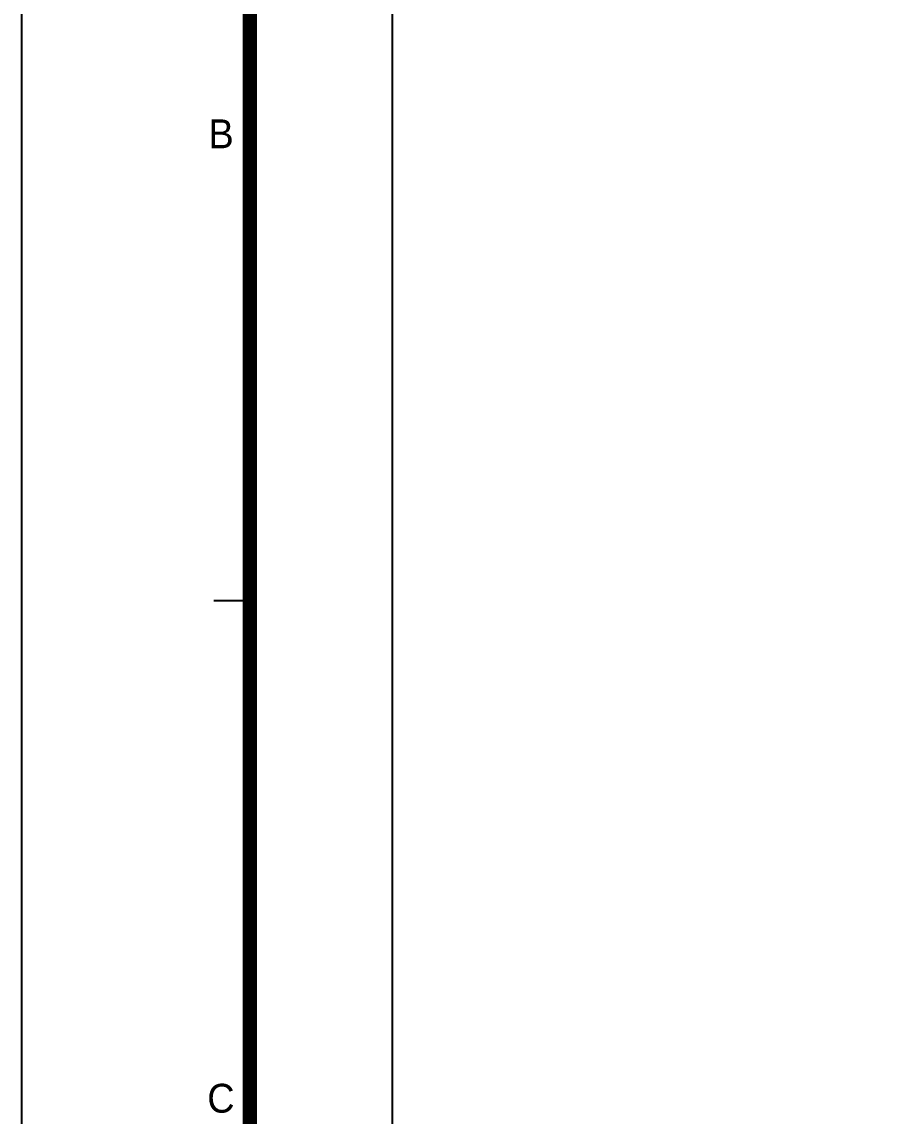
# Model space of a CAD drawing. Header units: millimetres. Extents: x 10479 to 135323, y 879012 to 965592.
# Drawn here: x 10479 to 28578, y 911517 to 934257 of the extents above; entities that cross this region are included whole.
import ezdxf
from ezdxf.enums import TextEntityAlignment as Align

# ---------------------------------------------------------------- set-up
doc = ezdxf.new("R2010")
doc.units = ezdxf.units.MM
doc.styles.add('군산', font='H2HDRM.TTF')

# ---------------------------------------------------------------- blocks, each defined once
blk = doc.blocks.new('도각')
for p, q in [((84695, 8921), (84695, -41490)), ((84695, -18126), (84189, -18126))]:
    blk.add_line(p, q)
at = {"ltscale": 0.17}
blk.add_line((84696, -10857), (84697, -11043), dxfattribs=at)
blk.add_lwpolyline([(81500, 11136), (165740, 11136), (165740, -47285), (81500, -47285)], close=True)
at = {"const_width": 203}
blk.add_lwpolyline([(162695, -45172), (162695, 8921), (84695, 8921), (84695, -45172)], close=True, dxfattribs=at)
blk.add_lwpolyline([(162695, -41490), (162695, 8921), (84695, 8921), (84695, -41490)], dxfattribs=at)
at = {"color": 1}
blk.add_lwpolyline([(86695, 6921), (160695, 6921), (160695, -39490), (86695, -39490)], close=True, dxfattribs=at)
at = {"style": '군산'}
for s, p in [('B', (84293, -11578)), ('C', (84290, -25101))]:
    blk.add_text(s, height=405, dxfattribs=at).set_placement(p, align=Align.MIDDLE_CENTER)

msp = doc.modelspace()

# ---------------------------------------------------------------- block references
at = {"xscale": 1.482, "yscale": 1.482, "zscale": 1.482}
msp.add_blockref('도각', (-110303.8, 949088.5), dxfattribs=at)

doc.saveas('drawing.dxf')
